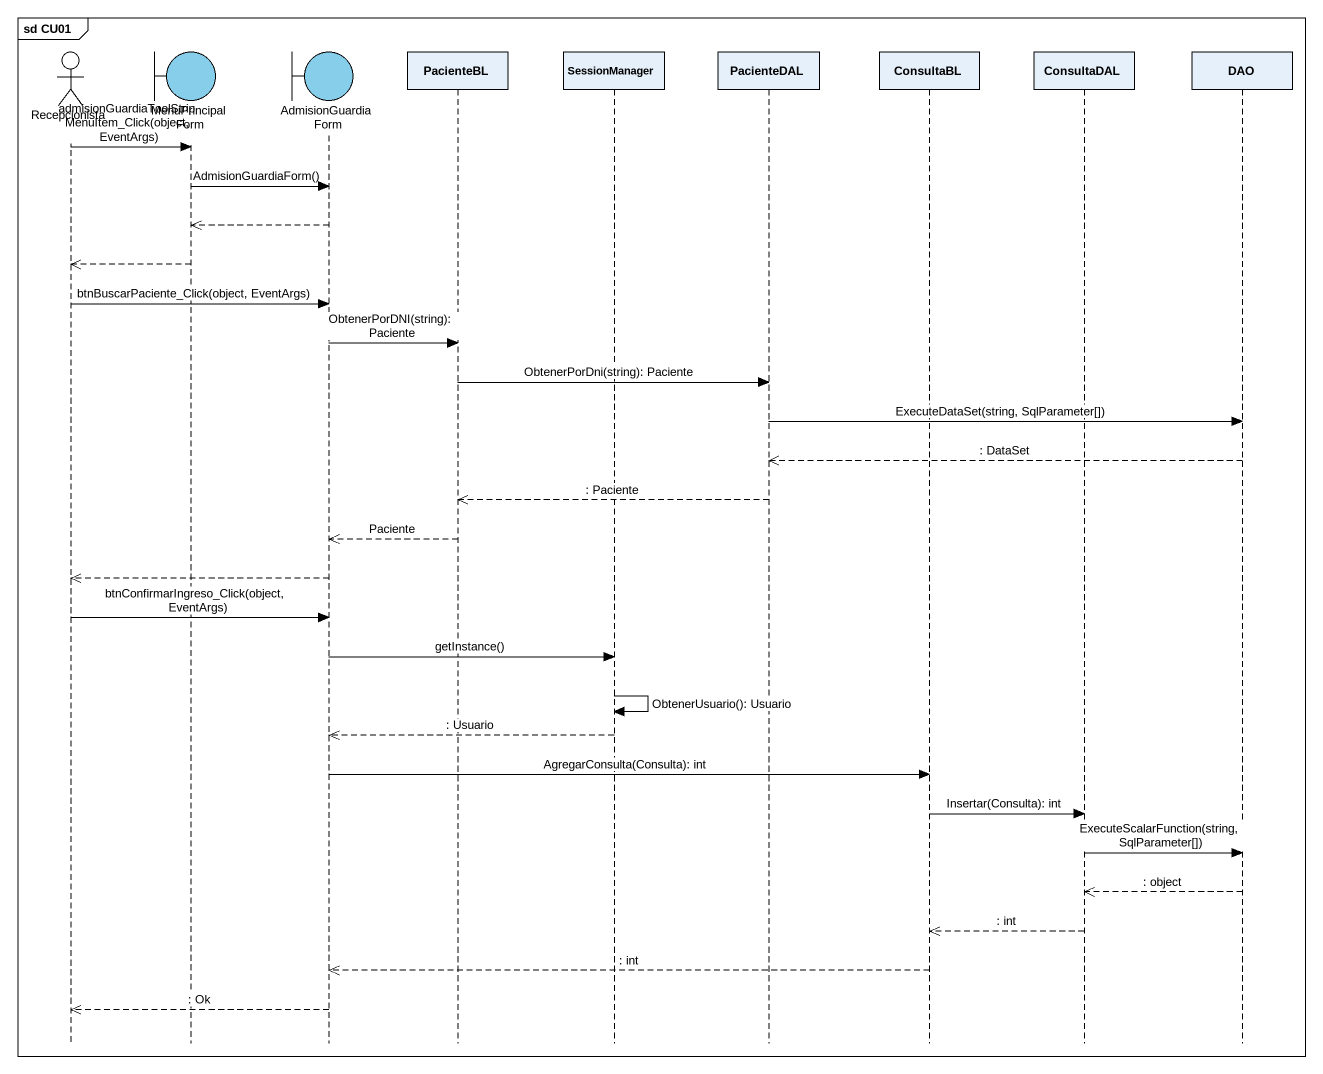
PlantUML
@startuml
mainframe sd CU01
hide footbox
actor Recepcionista
boundary MenuPrincipalForm #87CEEB
boundary AdmisionGuardiaForm #87CEEB
participant PacienteBL
participant SessionManager
participant PacienteDAL
participant ConsultaBL
participant ConsultaDAL
participant DAO

Recepcionista -> MenuPrincipalForm : admisionGuardiaToolStripMenuItem_Click(object, EventArgs)
MenuPrincipalForm -> AdmisionGuardiaForm : AdmisionGuardiaForm()
AdmisionGuardiaForm -->> MenuPrincipalForm
MenuPrincipalForm -->> Recepcionista
Recepcionista -> AdmisionGuardiaForm : btnBuscarPaciente_Click(object, EventArgs)
AdmisionGuardiaForm -> PacienteBL : ObtenerPorDNI(string): Paciente
PacienteBL -> PacienteDAL : ObtenerPorDni(string): Paciente
PacienteDAL -> DAO : ExecuteDataSet(string, SqlParameter[])
DAO -->> PacienteDAL : : DataSet
PacienteDAL -->> PacienteBL : : Paciente
PacienteBL -->> AdmisionGuardiaForm : Paciente
AdmisionGuardiaForm -->> Recepcionista
Recepcionista -> AdmisionGuardiaForm : btnConfirmarIngreso_Click(object, EventArgs)
AdmisionGuardiaForm -> SessionManager : getInstance()
SessionManager -> SessionManager : ObtenerUsuario(): Usuario
SessionManager -->> AdmisionGuardiaForm : : Usuario
AdmisionGuardiaForm -> ConsultaBL : AgregarConsulta(Consulta): int
ConsultaBL -> ConsultaDAL : Insertar(Consulta): int
ConsultaDAL -> DAO : ExecuteScalarFunction(string, SqlParameter[])
DAO -->> ConsultaDAL : : object
ConsultaDAL -->> ConsultaBL : : int
ConsultaBL -->> AdmisionGuardiaForm : : int
AdmisionGuardiaForm -->> Recepcionista : : Ok
@enduml
